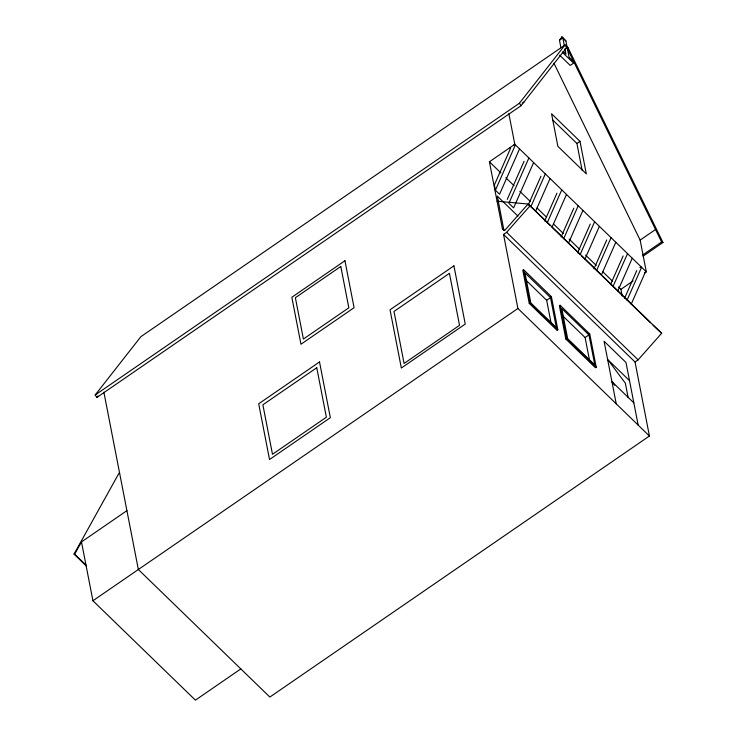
<?xml version="1.0" encoding="UTF-8"?>
<svg xmlns="http://www.w3.org/2000/svg" width="737" height="737" viewBox="0 0 737 737"><rect width="100%" height="100%" fill="white"/><g stroke="black" fill="none" stroke-linecap="round" stroke-linejoin="round"><path stroke-width="1.11" d="M519.548 148.911L499.557 194.236L495.402 190.21L515.403 144.894L513.671 145.023M507.249 199.423L524.062 161.311M528.88 157.958L508.88 203.283L513.625 207.88L533.616 162.555M528.226 205.061L540.949 176.226M530.778 206.867L545.316 173.904M535.513 211.464L550.051 178.501M544.671 221.008L556.942 193.195M547.213 222.804L561.751 189.851M551.949 227.401L566.495 194.448M561.106 236.955L573.828 208.11M563.648 238.751L578.195 205.789M568.393 243.348L582.93 210.386M577.55 252.892L590.273 224.057M580.093 254.698L594.63 221.736M584.846 259.304L599.374 226.333M593.985 268.839L606.708 239.995M596.528 270.636L611.074 237.673M601.272 275.233L615.81 242.27M610.42 284.777L623.143 255.942M612.972 286.582L627.509 253.62M617.707 291.179L632.245 258.217M624.497 298.43L636.759 270.617M627.04 300.226L641.577 267.264L639.854 267.393M631.185 304.243L645.723 271.29M86.432 566.127L74.041 554.095L118.998 473.163L119.634 473.228M74.041 554.095L74.667 554.16L81.485 541.898L126.911 510.658M560.94 47.794L559.475 40.277L561.953 36.85L565.896 40.94L567.361 48.449L568.126 47.923L662.959 242.501L643.079 256.181M95.165 395.004L140.85 336.698L565.067 44.948L568.126 47.923L566.781 47.389L565.067 44.948L519.392 103.254L95.165 395.004L96.888 397.446L521.105 105.695L566.781 47.389L661.614 241.966L662.959 242.501M96.888 397.446L98.058 395.953M103.88 392.185L138.353 569.517L269.862 697.064L649.426 436.018L517.918 308.481L503.528 234.44L506.605 232.321L530.143 205.743L528.088 204.02L497.06 201.201M649.426 436.018L635.036 361.987L638.113 359.868L661.651 333.281L530.143 205.743M559.475 40.277L562.838 37.965L565.896 40.94M566.016 47.914L566.781 47.389M522.22 103.208L524.035 101.964M517.927 216.098L497.291 196.088L503.933 230.276L502.431 228.82L489.405 161.79L514.804 144.314L508.843 113.645M582.147 170.413L576.905 143.466L579.991 141.347L551.552 113.765L557.881 146.331L586.32 173.904L579.991 141.347M523.565 269.65L522.791 270.184L529.24 303.368L557.08 330.369L557.854 329.844L551.405 296.652L523.565 269.65L530.014 302.843L557.854 329.844M240.833 668.91L195.406 700.15L92.926 600.756L517.918 308.481M529.24 303.368L530.014 302.843M550.631 297.186L551.405 296.652M551.202 323.644L546.661 300.272L550.511 297.619L524.974 272.856L530.815 302.916L556.352 327.679L550.511 297.619M644.433 273.16L646.321 271.861L640.14 240.096L655.543 229.502M560.157 305.302L559.383 305.837L565.832 339.02L595.45 367.745L596.224 367.219L589.775 334.036L560.157 305.302L566.606 338.495L596.224 367.219M642.673 254.993L661.614 241.966M622.212 296.016L620.913 289.337L633.147 280.917M565.832 339.02L566.606 338.495M589.775 334.036L589.001 334.561L587.361 332.967M589.646 360.927L585.104 337.555L588.955 334.902L561.806 308.582L567.647 338.633L594.796 364.962L588.955 334.902M661.651 333.281L653.028 325.183M502.431 228.82L504.55 230.598L528.088 204.02L529.737 205.614M563.206 51.433L565.97 54.114L564.929 48.716M573.193 61.143L569.047 57.127L567.573 49.536M562.22 52.106L573.579 63.115L570.217 65.427L559.669 55.201M552.538 119.827L576.905 143.466M514.804 144.314L646.321 271.861M510.013 147.612L510.603 148.192L494.389 184.959L495.402 190.21M489.405 161.79L500.911 172.946M505.84 177.737L514.058 185.706M519.815 191.288L530.502 201.643M537.07 208.027L546.117 216.798M553.515 223.965L563.372 233.537M569.13 239.11L579.816 249.475M585.565 255.057L596.251 265.421M602.829 271.796L612.696 281.359M618.444 286.942L620.913 289.337M531.377 207.208L550.281 225.54M552.75 227.926L579.872 254.237M581.511 255.831L600.415 274.164M602.884 276.559L650.559 322.788M506.605 232.321L638.113 359.868M503.528 234.44L635.036 361.987M526.071 280.3L546.661 300.272M562.893 316.016L585.104 337.555M629.518 380.651L607.601 359.398L625.344 383.176L628.154 397.621M633.838 402.881L611.922 381.619L614.649 385.276M74.667 554.16L86.238 565.38M561.953 36.85L562.838 37.965L564.293 45.482M519.392 103.254L521.105 105.695M553.902 63.152L640.14 240.096M638.159 425.102L625.989 362.484L604.073 341.222L616.243 403.839M81.485 541.898L92.926 600.756M344.953 260.741L291.834 297.278L300.963 344.234L354.082 307.697L344.953 260.741M340.798 266.472L295.371 297.711L303.404 339.038L348.831 307.799L340.798 266.472M453.928 265.836L390.03 309.789L401.343 368.021L465.25 324.068L453.928 265.836M319.517 361.959L258.696 403.784L269.53 459.51L330.351 417.686L319.517 361.959M449.432 273.344L393.991 311.465L404.097 363.442L459.529 325.321L449.432 273.344M316.763 367.745L262.869 404.806L272.487 454.278L326.38 417.216L316.763 367.745"/></g></svg>
